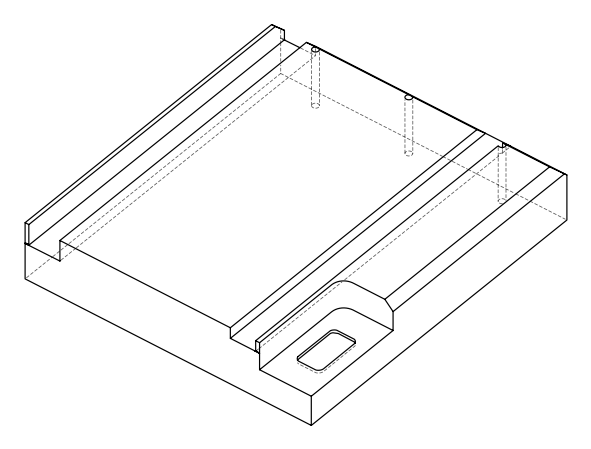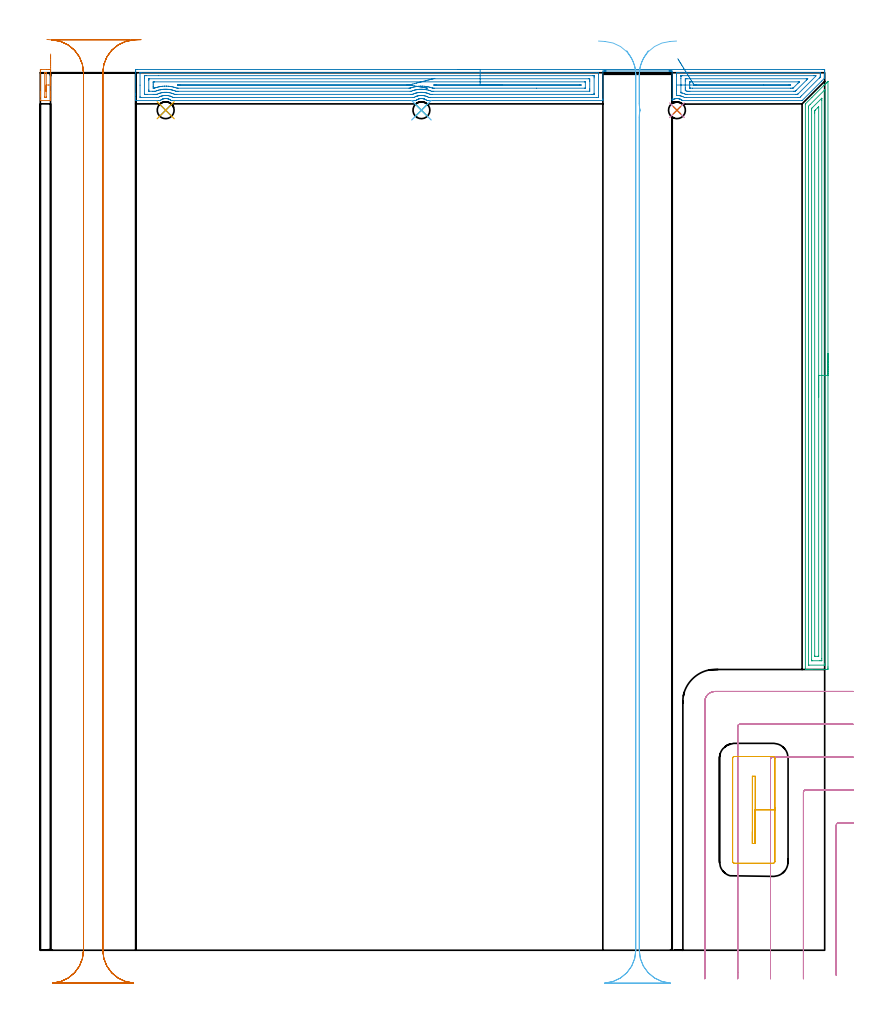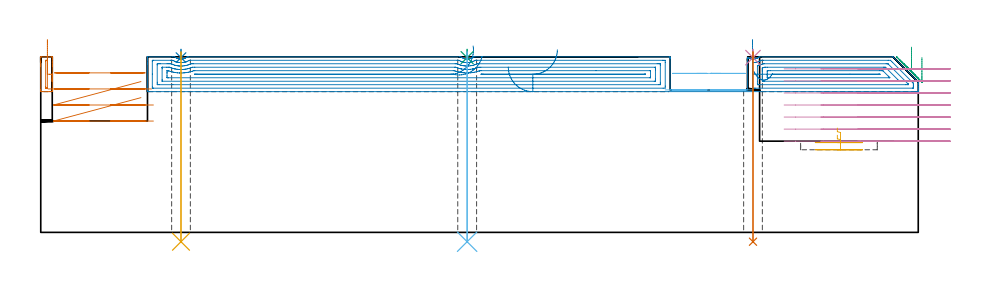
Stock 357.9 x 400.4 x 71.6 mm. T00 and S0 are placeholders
(PLAN: 13 operations, 5 tool changes, 47.2 min)
(1 AREA_MILL | FG_CHAMFER_SURFACE | UGT0205_001 | 0.47 min | 1187 mm3)
(2 AREA_MILL_1 | FG_CHAMFER_SURFACE_1 | UGT0205_001 | 13.95 min | 32139 mm3)
(3 AREA_MILL_2 | FG_CHAMFER_SURFACE_2 | UGT0205_001 | 8.67 min | 14196 mm3)
(4 MILL_CORNER_NOTCH_RECTANGULAR | CORNER_NOTCH_RECTANGULAR | UGT0201_094 | Follow Part, ap 5, ae 75% | 10.65 min | 283225 mm3)
(5 MILL_RECTANGULAR_POCKET | POCKET_RECTANGULAR_STRAIGHT | NXT0201_011 | Follow Part, ap 3, ae 75% | 1.03 min | 6515 mm3)
(6 MILL_RECTANGULAR_SLOT | SLOT_RECTANGULAR | UGT0201_018 | Follow Part, ap 7.5, ae 75% | 3.68 min | 167971 mm3)
(7 MILL_RECTANGULAR_SLOT_1 | SLOT_RECTANGULAR_1 | UGT0201_018 | Follow Part, ap 7.5, ae 75% | 7.79 min | 405657 mm3)
(8 SPOT_DRILL | STEP1HOLE | NXT0321_9005460120000 | 0.03 min | 10 mm3)
(9 SPOT_DRILL_1 | STEP1HOLE_1 | NXT0321_9005460120000 | 0.03 min | 70 mm3)
(10 SPOT_DRILL_2 | STEP1HOLE_2 | NXT0321_9005460120000 | 0.03 min | 60 mm3)
(11 DRILL_THROUGH_HOLE_INTO_CENTER | STEP1HOLE | UGT0301_472 | 0.31 min | 3346 mm3)
(12 DRILL_THROUGH_HOLE_INTO_CENTER_1 | STEP1HOLE_1 | UGT0301_472 | 0.31 min | 3278 mm3)
(13 DRILL_THROUGH_HOLE_INTO_CENTER_2 | STEP1HOLE_2 | UGT0301_472 | 0.31 min | 3197 mm3)
(TOOL UGT0205_001 | Chamfer Mill 20 x 3 x 45 deg. | D20 FL50 Z2)
(TOOL UGT0201_094 | End mill 20 mm | D20 FL38 Z4)
(TOOL NXT0201_011 | ENDMILL 12mm [2P460-1200-NA 1630] | D12 FL38 Z6)
(TOOL UGT0201_018 | End mill 30 mm | D30 FL50 Z4)
(TOOL NXT0321_9005460120000 | NC Spot Drill, 142deg, 12mm, Carbide, Uncoated | D12 PA142 FL30 Z2)
(TOOL UGT0301_472 | Carbide Drill 7.7 mm | D7.7 PA118 FL76 Z2)
(OP 1 AREA_MILL)
G17 G21 G94 G90
T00 M6
G54
G17 G0 G90 X4.7 Y408.942 S1061 M3
G43 Z81.6 H0
Z64.499
G94 G1 Y408.299 Z63.909 F250.
Y407.607 Z63.378
Y406.871 Z62.909
Y406.098 Z62.506
Y405.292 Z62.172
Y404.46 Z61.91
Y403.608 Z61.721
Y402.743 Z61.607
Y401.872 Z61.569
Y401. Z61.606
Y400.135 Z61.72
Y399.283 Z61.909
Y398.451 Z62.171
Y397.645 Z62.505
Y396.871 Z62.907
Y396.136 Z63.376
Y395.443 Z63.907
Y394.8 Z64.496
Y391.709 Z67.585
Y391.074 Z68.223
Y390.826 Z68.471
Y390.191 Z69.106
Y389.942 Z69.354
Y389.445 Z69.854
Y388.673 Z70.626
Y388.176 Z71.123
X4.699 Y387.966 Z71.332
X4.69 Y387.706 Z71.592
X4.575 Y387.7 Z71.6
X0.125
X0.01 Y387.706 Z71.592
X0. Y387.968 Z71.331
Y389.445 Z69.854
Y389.942 Z69.354
Y390.191 Z69.106
Y390.826 Z68.471
Y391.074 Z68.223
Y391.709 Z67.585
Y401.107 Z58.19
X0.003 Y401.424 Z57.873
X0.008 Y401.891 Z57.405
X0.096 Y401.894 Z57.403
X0.57 Y401.9 Z57.4
X2.76
X3.65
X4.13 Y401.899 Z57.401
X4.604 Y401.894 Z57.403
X4.692 Y401.891 Z57.405
X4.696 Y401.424 Z57.873
X4.7 Y400.858 Z58.439
Y394.8 Z64.496
X3.684 Y394.801 Z64.499
X2.7 Y394.8 Z64.5
Y389.596 Z69.704
X2.694 Y389.248 Z70.052
X2.69 Y389.149 Z70.151
X2.681 Y389.12 Z70.18
X2.662 Y389.119 Z70.181
X2.559 Y389.116 Z70.184
X2.35 Y389.114 Z70.186
X2.294
X2.133 Y389.116 Z70.184
X2.053 Y389.118 Z70.182
X2.019 Y389.121 Z70.179
X2.01 Y389.14 Z70.16
X2.005 Y389.217 Z70.083
X2.001 Y389.406 Z69.894
Y400.004 Z59.296
X2.006 Y400.352 Z58.948
X2.01 Y400.451 Z58.849
X2.019 Y400.48 Z58.82
X2.038 Y400.481 Z58.819
X2.141 Y400.484 Z58.816
X2.35 Y400.486 Z58.814
X2.406
X2.567 Y400.484 Z58.816
X2.647 Y400.482 Z58.818
X2.681 Y400.479 Z58.821
X2.69 Y400.461 Z58.839
X2.695 Y400.383 Z58.917
X2.699 Y400.194 Z59.106
X2.7 Y394.8 Z64.5
Y394.211 Z65.143
Y393.68 Z65.835
Y393.211 Z66.571
Y392.808 Z67.345
Y392.474 Z68.151
Y392.212 Z68.983
Y392.023 Z69.835
Y391.909 Z70.699
Y391.871 Z71.571
Y391.909 Z72.443
Y392.023 Z73.308
Y392.212 Z74.159
Y392.474 Z74.991
Y392.808 Z75.797
Y393.211 Z76.571
Y393.68 Z77.307
Y394.211 Z77.999
Y394.8 Z78.642
G0 Z81.6
M5
M2
(OP 2 AREA_MILL_1)
G17 G21 G94 G90
T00 M6
G54
G17 G0 G90 X190.7 Y401.9 S1061 M3
G43 Z81.6 H0
Z67.4
G94 G1 X190.738 Z66.528 F250.
X190.852 Z65.663
X191.041 Z64.812
X191.303 Z63.98
X191.637 Z63.174
X192.04 Z62.4
X192.508 Z61.664
X193.04 Z60.972
X193.629 Z60.329
X194.272 Z59.74
X194.964 Z59.208
X195.7 Z58.74
X196.474 Z58.337
X197.28 Z58.003
X198.112 Z57.741
X198.964 Z57.552
X199.828 Z57.438
X200.7 Z57.4
X356.816
X357.297 Y401.899 Z57.401
X357.772 Y401.894 Z57.402
X357.891 Y401.89 Z57.405
X357.9 Y401.424 Z57.87
Y400.852 Z58.445
Y400.541 Z58.756
Y399.968 Z59.328
Y399.658 Z59.638
Y399.036 Z60.263
Y398.513 Z60.786
X357.899 Y398.004 Z61.293
X357.897 Y397.996 Z61.3
X357.792 Y397.891 Z61.407
X356.467 Y396.566 Z62.731
X347.714 Y387.815 Z71.484
X347.594 Y387.703 Z71.589
X347.482 Y387.7 Z71.6
X293.052
X293.039 Y387.706 Z71.593
X292.991 Y387.733 Z71.566
X292.794 Y387.888 Z71.411
X292.63 Y388. Z71.298
X292.582 Y388.033 Z71.265
X292.45 Y388.112 Z71.187
X292.362 Y388.164 Z71.135
X292.16 Y388.265 Z71.031
X292.134 Y388.278 Z71.018
X291.957 Y388.357 Z70.94
X291.9 Y388.382 Z70.916
X291.782 Y388.426 Z70.872
X291.662 Y388.467 Z70.831
X291.336 Y388.549 Z70.749
X291.267 Y388.56 Z70.737
X291.197 Y388.573 Z70.725
X291.089 Y388.59 Z70.703
X291.006 Y388.606 Z70.691
X290.842 Y388.618 Z70.678
X290.732 Y388.624 Z70.667
X290.674 Y388.629 Z70.664
X290.559 Y388.637 Z70.654
X290.554
X290.519 Y388.636 Z70.656
X290.486 Y388.633 Z70.654
X290.415 Y388.63 Z70.659
X290.375 Y388.626 Z70.66
X290.112 Y388.617 Z70.676
X289.929 Y388.589 Z70.704
X289.873 Y388.581 Z70.713
X289.781 Y388.569 Z70.729
X289.722 Y388.56 Z70.738
X289.483 Y388.501 Z70.795
X289.338 Y388.467 Z70.831
X289.218 Y388.426 Z70.873
X288.986 Y388.333 Z70.967
X288.889 Y388.288 Z71.012
X288.759 Y388.226 Z71.073
X288.539 Y388.104 Z71.191
X288.378 Y388.005 Z71.288
X288.309 Y387.97 Z71.319
X288.306 Y387.988 Z71.304
X288.3 Y388.062 Z71.231
Y388.464 Z70.833
Y401.2 Z58.1
X287.811
X287.698 Y401.196 Z58.095
X287.68 Y401.193 Z58.093
X287.645 Y401.2 Z58.1
X287.643 Z58.099
X287.637 Y401.199 Z58.097
X287.58 Z58.098
X287.578 Y401.2 Z58.099
X287.576
X287.573 Y401.199 Z58.097
X287.521 Z58.098
X287.52 Y401.2 Z58.099
X287.518 Y401.199 Z58.098
X287.517
X287.515 Y401.2 Z58.097
X287.463 Y401.199 Z58.098
X287.462 Y401.2 Z58.099
X287.46 Z58.098
X287.405 Y401.199
X287.399 Y401.2 Z58.097
X287.348 Z58.1
X287.29
X287.252 Z58.097
X286.847 Z58.1
X258.219
X257.807 Z58.097
X257.765
X257.702 Z58.1
X257.642
X257.588 Z58.098
X257.47 Z58.1
X257.412 Y401.199 Z58.097
X257.404 Y401.2 Z58.099
X257.401 Y401.199 Z58.097
X257.362 Z58.098
X257.36 Y401.2 Z58.099
X257.358 Z58.1
X256.7
Y388.405 Z70.89
Y388.176 Z71.118
X256.698 Y387.945 Z71.349
X256.69 Y387.703 Z71.589
X256.468 Y387.7 Z71.6
X177.054
X176.438 Z71.585
X176.218 Y387.87 Z71.429
X176.212 Y387.875 Z71.425
X176.105 Y387.949 Z71.351
X175.665 Y388.211 Z71.088
X175.366 Y388.349 Z70.948
X175.27 Y388.385 Z70.91
X175.06 Y388.468 Z70.832
X175.044 Y388.472 Z70.828
X174.824 Y388.523 Z70.769
X174.771 Y388.537 Z70.756
X174.38 Y388.606 Z70.692
X174.325 Y388.615 Z70.683
X174.125 Y388.625 Z70.668
X174.021 Y388.628 Z70.659
X173.973 Y388.633 Z70.658
X173.909 Y388.636 Z70.653
X173.876 Y388.638 Z70.652
X173.873
X173.842 Y388.636 Z70.654
X173.714 Y388.628 Z70.665
X173.664 Y388.624 Z70.668
X173.427 Y388.611 Z70.688
X172.982 Y388.53 Z70.77
X172.751 Y388.47 Z70.829
X172.74 Y388.467 Z70.831
X172.593 Y388.408 Z70.886
X172.41 Y388.338 Z70.959
X172.088 Y388.19 Z71.108
X171.869 Y388.063 Z71.234
X171.656 Y387.919 Z71.378
X171.57 Y387.855 Z71.442
X171.361 Y387.698 Z71.582
X170.809 Y387.7 Z71.6
X60.164
X59.732 Y387.707 Z71.593
X59.689 Y387.737 Z71.562
X59.529 Y387.862 Z71.437
X59.429 Y387.935 Z71.364
X59.215 Y388.074 Z71.226
X58.995 Y388.199 Z71.1
X58.826 Y388.282 Z71.017
X58.768 Y388.311 Z70.989
X58.535 Y388.408 Z70.892
X58.361 Y388.467 Z70.831
X58.004 Y388.554 Z70.743
X57.934 Y388.566 Z70.73
X57.641 Y388.617 Z70.681
X57.488 Y388.632 Z70.666
X57.416 Y388.635 Z70.656
X57.393 Y388.636 Z70.655
X57.343 Y388.64 Z70.656
X57.309 Z70.653
X57.194 Y388.644 Z70.649
X57.153 Y388.643 Z70.65
X57.062 Y388.641 Z70.656
X56.97 Y388.636 Z70.658
X56.747 Y388.616 Z70.683
X56.595 Y388.587 Z70.706
X56.417 Y388.559 Z70.74
X56.39 Y388.554 Z70.745
X56.149 Y388.494 Z70.803
X56.039 Y388.467 Z70.831
X55.852 Y388.403 Z70.896
X55.774 Y388.37 Z70.93
X55.619 Y388.305 Z70.994
X55.561 Y388.276 Z71.023
X55.392 Y388.192 Z71.106
X55.172 Y388.065 Z71.233
X54.958 Y387.924 Z71.374
X54.671 Y387.704 Z71.59
X53.918 Y387.7 Z71.6
X43.657
X43.507 Y387.702 Z71.588
X43.5 Y387.712 Z71.578
Y388.035 Z71.264
Y388.437 Z70.862
Y389.059 Z70.236
Y390.253 Z69.044
Y390.826 Z68.468
Y400.827 Z58.47
X43.504 Y401.424 Z57.873
X43.509 Y401.892 Z57.406
X43.628 Y401.895 Z57.403
X44.103 Y401.9 Z57.4
X200.7
Y400.486 Z58.814
X253.847 Y400.485 Z58.815
X254.684 Y400.479 Z58.821
X254.7 Y399.641 Z59.659
Y389.926 Z69.374
X254.684 Y389.121 Z70.179
X254.623 Y389.119 Z70.181
X253.791 Y389.114 Z70.186
X253.736
X177.891 Y389.115 Z70.185
X177.473 Y389.119 Z70.181
X177.267 Y389.121 Z70.179
X177.054 Y389.232 Z70.068
X176.689 Y389.421 Z69.879
X176.162 Y389.646 Z69.654
X175.793 Y389.776 Z69.524
X175.312 Y389.901 Z69.399
X175.288 Y389.906 Z69.394
X175.27 Y389.909 Z69.391
X175.075 Y389.942 Z69.358
X174.377 Y390.025 Z69.275
X174.286 Y390.033 Z69.267
X173.873 Y390.05 Z69.25
X173.485 Y390.031 Z69.269
X173.403 Y390.024 Z69.276
X172.723 Y389.942 Z69.358
X172.593 Y389.919 Z69.381
X172.205 Y389.827 Z69.473
X171.901 Y389.744 Z69.556
X171.815 Y389.716 Z69.584
X171.701 Y389.672 Z69.628
X171.264 Y389.491 Z69.809
X170.808 Y389.269 Z70.031
X170.669 Y389.197 Z70.103
X170.535 Y389.127 Z70.173
X170.334 Y389.121 Z70.179
X169.916 Y389.115 Z70.185
X169.86
X61.
X60.586 Y389.121 Z70.179
X60.164 Y389.339 Z69.961
X59.635 Y389.584 Z69.716
X59.272 Y389.72 Z69.58
X59.104 Y389.773 Z69.527
X58.403 Y389.942 Z69.358
X58.375 Y389.947 Z69.353
X57.892 Y390.014 Z69.286
X57.488 Y390.046 Z69.254
X57.379 Y390.05 Z69.25
X56.985 Y390.049 Z69.251
X56.595 Y390.024 Z69.276
X56.521 Y390.016 Z69.284
X56.001 Y389.942 Z69.358
X55.752 Y389.894 Z69.406
X55.73 Y389.889 Z69.411
X55.703 Y389.882 Z69.418
X55.337 Y389.785 Z69.515
X55.059 Y389.696 Z69.604
X54.954 Y389.659 Z69.641
X54.811 Y389.602 Z69.698
X54.431 Y389.435 Z69.865
X53.918 Y389.171 Z70.129
X53.844 Y389.133 Z70.167
X53.026 Y389.116 Z70.184
X52.97 Y389.115 Z70.185
X45.888
X45.831
X45.51 Y389.123 Z70.177
X45.506 Y389.224 Z70.076
X45.502 Y389.442 Z69.859
X45.5 Y394.742 Z64.558
X45.501 Y400.04 Z59.26
X45.508 Y400.425 Z58.875
X45.51 Y400.472 Z58.828
X45.525 Y400.479 Z58.821
X45.574 Y400.482 Z58.818
X45.679 Y400.484 Z58.816
X45.888 Y400.486 Z58.814
X45.943
X200.7
Y399.072 Z60.228
X252.007 Y399.071 Z60.229
X252.603 Y399.067 Z60.233
X252.666 Y399.065 Z60.235
X252.69 Y399.056 Z60.244
X252.697 Y398.975 Z60.325
X252.698 Y398.774 Z60.526
X252.7 Y398.088 Z61.212
Y391.023 Z68.277
X252.698 Y390.826 Z68.474
X252.694 Y390.654 Z68.646
X252.69 Y390.569 Z68.731
X252.684 Y390.535 Z68.765
X252.607 Y390.534 Z68.766
X252.305 Y390.53 Z68.77
X252.007 Y390.529 Z68.771
X251.415 Y390.528 Z68.772
X178.839 Y390.529 Z68.771
X178.243 Y390.532 Z68.768
X177.947 Y390.536 Z68.764
X177.744 Y390.624 Z68.676
X177.279 Y390.826 Z68.474
X177.054 Y390.914 Z68.386
X176.911 Y390.967 Z68.333
X176.457 Y391.11 Z68.19
X176.162 Y391.183 Z68.117
X175.698 Y391.284 Z68.016
X175.27 Y391.348 Z67.952
X174.664 Y391.425 Z67.875
X174.377 Y391.444 Z67.856
X173.735 Y391.461 Z67.839
X173.485 Y391.448 Z67.852
X173.178 Y391.429 Z67.871
X172.907 Y391.397 Z67.903
X172.593 Y391.357 Z67.943
X172.126 Y391.288 Z68.012
X171.701 Y391.197 Z68.103
X171.4 Y391.123 Z68.177
X171.141 Y391.052 Z68.248
X170.808 Y390.939 Z68.361
X170.725 Y390.908 Z68.392
X170.518 Y390.826 Z68.474
X170.099 Y390.645 Z68.655
X169.916 Y390.567 Z68.733
X169.839 Y390.535 Z68.765
X169.768 Y390.533 Z68.767
X169.62 Y390.531 Z68.769
X169.324 Y390.529 Z68.771
X169.024 Y390.528 Z68.772
X62.249 Y390.529 Z68.771
X61.949
X61.352 Y390.533 Z68.767
X61.285 Y390.535 Z68.765
X61.194 Y390.569 Z68.731
X61.057 Y390.626 Z68.674
X60.592 Y390.826 Z68.474
X60.164 Y390.985 Z68.315
X59.923 Y391.065 Z68.235
X59.272 Y391.222 Z68.078
X58.765 Y391.327 Z67.973
X58.38 Y391.386 Z67.914
X57.75 Y391.449 Z67.851
X57.488 Y391.462 Z67.838
X56.847 Y391.46 Z67.84
X56.595 Y391.443 Z67.857
X56.292 Y391.421 Z67.879
X56.028 Y391.387 Z67.913
X55.703 Y391.337 Z67.963
X55.264 Y391.26 Z68.04
X54.811 Y391.153 Z68.147
X54.549 Y391.085 Z68.215
X53.918 Y390.875 Z68.425
X53.882 Y390.862 Z68.438
X53.792 Y390.826 Z68.474
X53.263 Y390.591 Z68.709
X53.166 Y390.549 Z68.751
X53.026 Y390.536 Z68.764
X52.432 Y390.53 Z68.77
X52.134 Y390.529 Z68.771
X51.542 Y390.528 Z68.772
X48.865
X48.565 Y390.529 Z68.771
X47.971 Y390.53 Z68.77
X47.672 Y390.533 Z68.767
X47.574 Y390.535 Z68.765
X47.51 Y390.547 Z68.753
X47.506 Y390.655 Z68.645
X47.502 Y390.826 Z68.474
X47.5 Y390.996 Z68.304
Y398.062 Z61.238
X47.506 Y398.774 Z60.526
X47.509 Y398.936 Z60.364
X47.531 Y399.065 Z60.235
X47.672 Y399.066 Z60.234
X48.265 Y399.071 Z60.229
X53.892 Y399.072 Z60.228
X200.7
Y397.657 Z61.643
X250.222
X250.46 Y397.656 Z61.644
X250.609 Y397.653 Z61.647
X250.677 Y397.651 Z61.649
X250.69 Y397.617 Z61.683
X250.697 Y397.421 Z61.879
X250.699 Y397.008 Z62.292
X250.7 Y396.535 Z62.765
Y393.002 Z66.298
X250.699 Y392.592 Z66.708
X250.697 Y392.122 Z67.178
X250.69 Y391.962 Z67.338
X250.685 Y391.949 Z67.351
X250.672 Y391.947 Z67.353
X250.632 Y391.944 Z67.356
X250.55 Y391.943 Z67.357
X179.494
X178.839 Y391.948 Z67.352
X178.595 Y391.95 Z67.35
X177.947 Y392.178 Z67.122
X177.234 Y392.414 Z66.886
X177.054 Y392.461 Z66.839
X176.513 Y392.592 Z66.708
X176.162 Y392.662 Z66.638
X176.076 Y392.677 Z66.623
X175.27 Y392.785 Z66.515
X175.046 Y392.813 Z66.487
X174.377 Y392.859 Z66.441
X174.098 Y392.868 Z66.432
X173.785 Y392.874 Z66.426
X173.485 Y392.866 Z66.434
X173.222 Y392.852 Z66.448
X172.916 Y392.831 Z66.469
X172.593 Y392.796 Z66.504
X172.41 Y392.773 Z66.527
X171.701 Y392.672 Z66.628
X171.631 Y392.661 Z66.639
X171.285 Y392.592 Z66.708
X170.9 Y392.501 Z66.799
X170.808 Y392.477 Z66.823
X170.207 Y392.303 Z66.997
X169.916 Y392.202 Z67.098
X169.265 Y391.953 Z67.347
X169.187 Y391.95 Z67.35
X169.024 Y391.946 Z67.354
X168.787 Y391.943 Z67.357
X62.841
X62.603 Y391.944 Z67.356
X61.949 Y391.95 Z67.35
X61.828 Y391.962 Z67.338
X61.604 Y392.051 Z67.249
X61.057 Y392.251 Z67.049
X60.72 Y392.361 Z66.939
X60.278 Y392.479 Z66.821
X60.164 Y392.507 Z66.793
X59.803 Y392.592 Z66.708
X59.272 Y392.697 Z66.603
X59.143 Y392.72 Z66.58
X58.726 Y392.779 Z66.521
X58.38 Y392.815 Z66.485
X58.13 Y392.839 Z66.461
X57.488 Y392.876 Z66.424
X57.202 Y392.875 Z66.425
X56.595 Y392.863 Z66.437
X56.338 Y392.847 Z66.453
X56.03 Y392.823 Z66.477
X55.703 Y392.783 Z66.517
X55.534 Y392.759 Z66.541
X54.811 Y392.643 Z66.657
X54.768 Y392.635 Z66.665
X54.565 Y392.592 Z66.708
X54.049 Y392.463 Z66.837
X53.918 Y392.427 Z66.873
X53.369 Y392.253 Z67.047
X53.026 Y392.136 Z67.164
X52.541 Y391.95 Z67.35
X52.461 Y391.948 Z67.352
X52.134 Y391.944 Z67.356
X51.897 Y391.943 Z67.357
X51.242
X49.609
X49.558 Y391.945 Z67.355
X49.523 Y391.948 Z67.352
X49.51 Y391.95 Z67.35
X49.508 Y391.969 Z67.331
X49.504 Y392.162 Z67.138
X49.5 Y392.549 Z66.751
Y397.008 Z62.292
X49.506 Y397.428 Z61.872
X49.51 Y397.637 Z61.663
X49.517 Y397.651 Z61.649
X49.543 Y397.653 Z61.647
X49.599 Y397.656 Z61.644
X49.694 Y397.657 Z61.643
X200.7
Y396.243 Z63.057
X248.437
X248.557 Y396.241 Z63.059
X248.636 Y396.239 Z63.061
X248.69 Y396.236 Z63.064
X248.693 Y396.211 Z63.089
X248.696 Y396.125 Z63.175
X248.699 Y395.865 Z63.435
Y393.475 Z65.825
X248.697 Y393.41 Z65.89
X248.694 Y393.379 Z65.921
X248.691 Y393.367 Z65.933
X248.675 Y393.364 Z65.936
X248.555 Y393.359 Z65.941
X248.437 Y393.358 Z65.942
X226.473 Y393.357 Z65.943
X179.731
X179.345 Y393.359 Z65.941
X179.152 Y393.362 Z65.938
X179.106 Y393.364 Z65.936
X179.04 Y393.384 Z65.916
X178.877 Y393.437 Z65.863
X178.839 Y393.45 Z65.85
X178.766 Y393.475 Z65.825
X177.947 Y393.735 Z65.565
X177.593 Y393.825 Z65.475
X177.054 Y393.948 Z65.352
X176.462 Y394.061 Z65.239
X176.162 Y394.104 Z65.196
X175.427 Y394.203 Z65.097
X175.27 Y394.219 Z65.081
X174.462 Y394.275 Z65.025
X174.377 Y394.278 Z65.022
X173.558 Y394.286 Z65.014
X173.485 Y394.284 Z65.016
X172.714 Y394.238 Z65.062
X172.593 Y394.227 Z65.073
X171.917 Y394.144 Z65.156
X171.701 Y394.114 Z65.186
X171.141 Y394.029 Z65.271
X170.808 Y393.961 Z65.339
X170.408 Y393.872 Z65.428
X169.916 Y393.746 Z65.554
X169.703 Y393.686 Z65.614
X169.408 Y393.6 Z65.7
X169.024 Y393.476 Z65.824
X168.803 Y393.396 Z65.904
X168.731 Y393.37 Z65.93
X168.609 Y393.364 Z65.936
X168.37 Y393.359 Z65.941
X168.251 Y393.357 Z65.943
X62.841 Y393.358 Z65.942
X62.722 Y393.359 Z65.941
X62.483 Y393.364 Z65.936
X62.372 Y393.374 Z65.926
X61.876 Y393.547 Z65.753
X61.385 Y393.695 Z65.605
X61.057 Y393.779 Z65.521
X60.648 Y393.879 Z65.421
X60.164 Y393.985 Z65.315
X59.529 Y394.104 Z65.196
X59.272 Y394.143 Z65.157
X58.507 Y394.232 Z65.068
X58.38 Y394.242 Z65.058
X57.554 Y394.293 Z65.007
X57.488 Y394.294 Z65.006
X56.67 Y394.284 Z65.016
X56.595 Y394.281 Z65.019
X55.832 Y394.23 Z65.07
X55.703 Y394.218 Z65.082
X55.042 Y394.129 Z65.171
X54.811 Y394.092 Z65.208
X54.279 Y394.001 Z65.299
X53.918 Y393.924 Z65.376
X53.554 Y393.836 Z65.464
X53.026 Y393.694 Z65.606
X52.857 Y393.643 Z65.657
X52.33 Y393.475 Z65.825
X52.183 Y393.426 Z65.874
X52.134 Y393.41 Z65.89
X52.023 Y393.375 Z65.925
X51.933 Y393.364 Z65.936
X51.775 Y393.362 Z65.938
X51.616 Y393.363 Z65.937
X51.509 Y393.366 Z65.934
X51.507 Y393.386 Z65.914
X51.504 Y393.475 Z65.825
X51.5 Y394.102 Z65.198
Y394.358 Z64.942
Y395.242 Z64.058
X51.501 Y395.868 Z63.432
X51.504 Y396.125 Z63.175
X51.507 Y396.203 Z63.097
X51.51 Y396.235 Z63.065
X51.656 Y396.239 Z63.061
X51.895 Y396.242 Z63.058
X52.014 Y396.243 Z63.057
X52.134
X200.7
Y394.829 Z64.471
X246.178
X246.594 Y394.826 Z64.474
X246.653 Y394.824 Z64.476
X246.675 Y394.823 Z64.477
X246.69 Y394.799 Z64.501
Y394.783 Z64.517
X246.653 Y394.778 Z64.522
X246.235 Y394.772 Z64.528
X246.177 Y394.771 Z64.529
X180.623
X180.206 Y394.772 Z64.528
X179.79 Y394.776 Z64.524
X179.731 Y394.778 Z64.522
X179.534 Y394.801 Z64.499
X179.674 Y394.822 Z64.478
X179.731 Y394.824 Z64.476
X180.148 Y394.829 Z64.471
X180.207
X200.7
X201.572 Z64.509
X202.436 Z64.623
X203.288 Z64.812
X204.12 Z65.074
X204.926 Z65.408
X205.7 Z65.811
X206.436 Z66.28
X207.128 Z66.811
X207.771 Z67.4
X208.36 Z68.043
X208.892 Z68.735
X209.36 Z69.471
X209.763 Z70.245
X210.097 Z71.051
X210.359 Z71.883
X210.548 Z72.735
X210.662 Z73.599
X210.7 Z74.471
G0 X180.012 Y397.841 Z71.769
G1 X179.771 Y397.778 Z70.933
X179.46 Y397.698 Z70.121
X179.082 Y397.6 Z69.341
X178.64 Y397.486 Z68.598
X178.137 Y397.355 Z67.897
X177.576 Y397.21 Z67.245
X176.963 Y397.051 Z66.645
X176.301 Y396.88 Z66.103
X175.596 Y396.697 Z65.622
X174.854 Y396.505 Z65.207
X174.079 Y396.304 Z64.86
X173.278 Y396.097 Z64.585
X172.456 Y395.884 Z64.382
X171.621 Y395.667 Z64.254
X170.778 Y395.449 Z64.202
X169.934 Y395.23 Z64.226
X169.095 Y395.013 Z64.326
X168.267 Y394.799 Z64.501
X168.188 Y394.778 Z64.522
X168.131 Y394.777 Z64.523
X167.713 Y394.772 Z64.528
X167.298 Y394.771 Z64.529
X63.734
X63.314 Y394.774 Z64.526
X62.919 Y394.778 Z64.522
X62.841 Y394.798 Z64.502
X62.792 Y394.814 Z64.486
X62.767 Y394.824 Z64.476
X62.78 Y394.826 Z64.474
X62.801 Y394.828 Z64.472
X62.841 Y394.829 Z64.471
X63.258
X167.656
X167.714 Y394.828 Z64.472
X168.131 Y394.822 Z64.478
X168.267 Y394.799 Z64.501
X169.108 Y394.655 Z64.684
X169.93 Y394.514 Z64.94
X170.727 Y394.377 Z65.268
X171.492 Y394.246 Z65.666
X172.221 Y394.121 Z66.129
X172.907 Y394.003 Z66.655
X173.545 Y393.894 Z67.24
X174.13 Y393.794 Z67.879
X174.658 Y393.703 Z68.567
X175.126 Y393.623 Z69.3
X175.528 Y393.554 Z70.07
X175.863 Y393.497 Z70.874
X176.127 Y393.451 Z71.704
X176.319 Y393.419 Z72.554
X176.438 Y393.398 Z73.419
X176.482 Y393.391 Z74.29
X176.45 Y393.396 Z75.162
X176.344 Y393.414 Z76.027
G0 Z81.6
X290.3 Y394.797
Z78.645
G1 Y394.208 Z78.002
Y393.677 Z77.31
Y393.208 Z76.574
Y392.805 Z75.8
Y392.471 Z74.994
Y392.209 Z74.162
Y392.02 Z73.31
Y391.906 Z72.445
Y391.868 Z71.574
Y391.906 Z70.702
Y392.02 Z69.837
Y392.209 Z68.986
Y392.471 Z68.154
Y392.805 Z67.348
Y393.208 Z66.574
Y393.677 Z65.838
Y394.208 Z65.146
Y394.797 Z64.503
Y398.849 Z60.451
X290.303 Y399.658 Z59.642
X290.305 Y399.727 Z59.573
X290.375 Y400.479 Z58.821
X290.436 Y400.481 Z58.819
X291.267 Y400.486 Z58.814
X291.323
X355.512 Y400.485 Z58.815
X355.569
X355.89 Y400.477 Z58.823
X355.894 Y400.376 Z58.924
X355.898 Y400.159 Z59.142
X355.9 Y399.658 Z59.642
Y399.274 Z60.026
X355.898 Y398.774 Z60.526
X355.895 Y398.583 Z60.717
X355.89 Y398.487 Z60.813
X355.884 Y398.446 Z60.854
X355.866 Y398.425 Z60.875
X355.512 Y398.062 Z61.238
X355.426 Y397.976 Z61.324
X347.393 Y389.942 Z69.358
X346.992 Y389.544 Z69.756
X346.589 Y389.146 Z70.154
X346.557 Y389.121 Z70.179
X346.529 Y389.119 Z70.181
X345.697 Y389.114 Z70.186
X345.641
X294.781
X293.944 Y389.12 Z70.18
X293.882 Y389.121 Z70.179
X293.309 Y389.416 Z69.884
X293.052 Y389.534 Z69.766
X292.74 Y389.661 Z69.639
X292.301 Y389.802 Z69.498
X292.16 Y389.837 Z69.463
X291.689 Y389.942 Z69.358
X291.267 Y390.002 Z69.298
X290.87 Y390.033 Z69.267
X290.487 Y390.053 Z69.247
X290.375 Y390.058 Z69.242
X290.31 Y390.826 Z68.474
X290.3 Y391.783 Z67.517
Y394.797 Z64.503
X292.3
Y397.752 Z61.548
Y398.635 Z60.665
X292.302 Y398.774 Z60.526
X292.306 Y398.96 Z60.34
X292.31 Y399.052 Z60.248
X292.319 Y399.065 Z60.235
X292.366 Y399.067 Z60.233
X292.452 Y399.069 Z60.231
X292.752 Y399.071 Z60.229
X293.052 Y399.072 Z60.228
X352.835 Y399.071 Z60.229
X353.429 Y399.07 Z60.23
X353.728 Y399.067 Z60.233
X353.826 Y399.065 Z60.235
X353.89 Y399.053 Z60.247
Y398.947 Z60.353
X353.768 Y398.774 Z60.526
X353.75 Y398.752 Z60.548
X353.728 Y398.727 Z60.573
X345.762 Y390.761 Z68.539
X345.697 Y390.698 Z68.602
X345.538 Y390.549 Z68.751
X345.508 Y390.535 Z68.765
X345.474 Y390.533 Z68.767
X345.401 Y390.531 Z68.769
X345.105 Y390.529 Z68.771
X344.805 Y390.528 Z68.772
X295.136 Y390.529 Z68.771
X294.837 Y390.53 Z68.77
X294.689 Y390.533 Z68.767
X294.616 Y390.535 Z68.765
X294.537 Y390.55 Z68.75
X293.971 Y390.799 Z68.501
X293.944 Y390.81 Z68.49
X293.904 Y390.826 Z68.474
X293.052 Y391.111 Z68.189
X292.664 Y391.209 Z68.091
X292.41 Y391.269 Z68.031
X292.373 Y391.278 Z68.022
X292.336 Y391.288 Z68.012
X292.311 Y391.297 Z68.003
X292.309 Y391.323 Z67.977
X292.301 Y391.569 Z67.731
X292.3 Y394.797 Z64.503
X294.3
Y396.656 Z62.644
Y397.008 Z62.292
X294.303 Y397.536 Z61.764
X294.309 Y397.614 Z61.686
X294.313 Y397.651 Z61.649
X294.345 Y397.652 Z61.648
X294.509 Y397.655 Z61.645
X294.837 Y397.657 Z61.643
X295.073
X349.503
X349.885 Y397.653 Z61.647
X350.158 Y397.65 Z61.65
X350.163 Y397.623 Z61.677
X350.158 Y397.611 Z61.689
X349.857 Y397.307 Z61.993
X349.559 Y397.008 Z62.292
X344.975 Y392.424 Z66.876
X344.805 Y392.255 Z67.045
X344.525 Y391.986 Z67.314
X344.482 Y391.95 Z67.35
X344.404 Y391.947 Z67.353
X344.24 Y391.945 Z67.355
X343.912 Y391.943 Z67.357
X343.676
X296.385
X295.729 Y391.944 Z67.356
X295.49 Y391.945 Z67.355
X295.167 Y391.95 Z67.35
X294.837 Y392.074 Z67.226
X294.456 Y392.217 Z67.083
X294.31 Y392.277 Z67.023
X294.306 Y392.415 Z66.885
X294.303 Y392.592 Z66.708
X294.3 Y393.123 Z66.177
Y393.475 Z65.825
Y394.797 Z64.503
X296.3
Y395.242 Z64.058
Y395.559 Z63.741
X296.305 Y396.125 Z63.175
X296.308 Y396.204 Z63.096
X296.312 Y396.236 Z63.064
X296.382 Y396.239 Z63.061
X296.503 Y396.242 Z63.058
X296.621 Y396.243 Z63.057
X297.394
X345.817
X346.056 Y396.241 Z63.059
X346.215 Y396.239 Z63.061
X346.325 Y396.236 Z63.064
X346.307 Y396.215 Z63.085
X346.222 Y396.125 Z63.175
X345.963 Y395.862 Z63.438
X345.697 Y395.595 Z63.705
X343.743 Y393.643 Z65.657
X343.571 Y393.475 Z65.825
X343.461 Y393.372 Z65.928
X343.259 Y393.363 Z65.937
X343.138 Y393.359 Z65.941
X343.02 Y393.358 Z65.942
X342.247 Y393.357 Z65.943
X297.513
X296.74 Y393.358 Z65.942
X296.621 Y393.36 Z65.94
X296.502 Y393.364 Z65.936
X296.31 Y393.376 Z65.924
X296.307 Y393.475 Z65.825
X296.301 Y393.792 Z65.508
X296.3 Y394.797 Z64.503
X298.31 Y394.802 Z64.498
Y394.817 Z64.483
X298.322 Y394.822 Z64.478
X298.348 Y394.825 Z64.475
X298.406 Y394.827 Z64.473
X298.823 Y394.829 Z64.471
X299.239
X341.711 Y394.828 Z64.472
X342.128 Y394.822 Z64.478
X342.381 Y394.799 Z64.501
X342.185 Y394.778 Z64.522
X342.128 Y394.776 Z64.524
X341.71 Y394.772 Z64.528
X330.052 Y394.771 Z64.529
X298.464 Y394.772 Z64.528
X298.406
X298.377 Y394.774 Z64.526
X298.325 Y394.778 Z64.522
X298.31 Y394.802 Z64.498
X297.947 Y395.387 Z63.963
X297.561 Y396.01 Z63.489
X297.155 Y396.666 Z63.082
X296.732 Y397.349 Z62.743
X296.295 Y398.055 Z62.475
X295.847 Y398.778 Z62.281
X295.392 Y399.513 Z62.161
X294.933 Y400.253 Z62.117
X294.474 Y400.994 Z62.15
X294.018 Y401.73 Z62.258
X293.569 Y402.455 Z62.442
X293.13 Y403.164 Z62.699
X292.705 Y403.851 Z63.027
X292.296 Y404.511 Z63.425
X291.907 Y405.139 Z63.889
X291.541 Y405.731 Z64.416
X291.2 Y406.281 Z65.001
X290.888 Y406.785 Z65.64
G0 Z81.6
M5
M2
(OP 3 AREA_MILL_2)
G17 G21 G94 G90
T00 M6
G54
G17 G0 G90 X359.4 Y272.3 S1061 M3
G43 Z81.6 H0
Z71.3
G94 G1 Y272.262 Z70.428 F250.
Y272.148 Z69.564
Y271.959 Z68.712
Y271.697 Z67.88
Y271.363 Z67.074
Y270.96 Z66.3
Y270.492 Z65.564
Y269.96 Z64.872
Y269.371 Z64.229
Y268.728 Z63.64
Y268.036 Z63.108
Y267.3 Z62.64
Y266.526 Z62.237
Y265.72 Z61.903
Y264.888 Z61.641
Y264.036 Z61.452
Y263.172 Z61.338
Y262.3 Z61.3
Y129.262
X359.399 Y128.72 Z61.301
X359.397 Y128.372 Z61.302
X359.393 Y128.11 Z61.304
X359.056 Y128.1 Z61.642
X352.066 Z68.629
X351.531 Z69.166
X351.192 Z69.504
X350.657 Z70.039
X350.318 Z70.377
X349.367 Z71.332
X349.233 Y128.101 Z71.459
X349.178 Y128.104 Z71.513
X349.103 Y128.11 Z71.588
X349.1 Y128.274 Z71.6
Y386.051
X349.103 Y386.195 Z71.589
X349.182 Y386.283 Z71.515
X352.066 Y389.165 Z68.634
X357.611 Y394.712 Z63.086
X357.745 Y394.847 Z62.951
X357.885 Y394.986 Z62.813
X358.039 Y395.14 Z62.659
X358.182 Y395.284 Z62.513
X358.332 Y395.433 Z62.366
X358.466 Y395.567 Z62.231
X358.619 Y395.721 Z62.076
X359.124 Y396.224 Z61.576
X359.217 Y396.317 Z61.483
X359.379 Y396.475 Z61.319
X359.395 Y396.483 Z61.303
X359.399 Y396.475 Z61.299
X359.4 Y262.3 Z61.3
X357.986 Z62.714
Y130.708
X357.985 Y130.507 Z62.715
X357.981 Y130.161 Z62.719
X357.979 Y130.121 Z62.721
X357.975 Y130.11 Z62.725
X357.945 Y130.107 Z62.755
X357.839 Y130.103 Z62.861
X357.706 Y130.1 Z62.994
X350.716 Z69.984
X350.563 Y130.103 Z70.137
X350.532 Y130.106 Z70.168
X350.522 Y130.11 Z70.178
X350.52 Y130.119 Z70.18
X350.517 Y130.155 Z70.183
X350.515 Y130.306 Z70.185
Y384.264
X350.519 Y384.952 Z70.181
X350.521 Y385.158 Z70.179
X351.295 Y385.945 Z69.405
X357.656 Y392.306 Z63.044
X357.761 Y392.409 Z62.939
X357.927 Y392.566 Z62.773
X357.979 Y392.614 Z62.721
X357.982 Y392.51 Z62.718
X357.985 Y392.306 Z62.715
Y392.116
X357.986 Y262.3 Z62.714
X356.572 Z64.128
X356.571 Y133.048 Z64.129
X356.569 Y132.294 Z64.131
X356.567 Y132.159 Z64.133
X356.565 Y132.116 Z64.135
X356.529 Y132.11 Z64.171
X356.434 Y132.107 Z64.266
X355.75 Y132.1 Z64.95
X352.255 Z68.445
X352.066 Y132.102 Z68.634
X352.002 Y132.105 Z68.698
X351.953 Y132.11 Z68.747
X351.935 Y132.121 Z68.765
X351.933 Y132.155 Z68.767
X351.93 Y132.294 Z68.77
X351.929 Y132.434 Z68.771
Y383.51
X351.931 Y383.887 Z68.769
X351.934 Y384.075 Z68.766
X351.935 Y384.118 Z68.765
X351.969 Y384.158 Z68.731
X352.063 Y384.264 Z68.637
X356.482 Y388.683 Z64.218
X356.533 Y388.732 Z64.167
X356.551 Y388.741 Z64.149
X356.565 Y388.747 Z64.135
X356.567 Y388.732 Z64.133
X356.57 Y388.643 Z64.13
X356.571 Y388.592 Z64.129
X356.572 Y387.838 Z64.128
Y262.3
X355.157 Z65.543
Y134.333
X355.155 Y134.205 Z65.545
X355.151 Y134.121 Z65.549
X355.149 Y134.109 Z65.551
X355.14 Y134.106 Z65.56
X355.115 Y134.103 Z65.585
X354.687 Y134.1 Z66.013
X353.795 Z66.905
X353.391 Y134.11 Z67.309
X353.349 Y134.112 Z67.351
X353.346 Y134.145 Z67.354
X353.344 Y134.194 Z67.356
X353.343 Y134.242 Z67.357
Y134.562
Y382.064
X353.344 Y382.477 Z67.356
X353.347 Y382.954 Z67.353
X353.35 Y383.059 Z67.35
X353.36 Y383.099 Z67.34
X353.393 Y383.134 Z67.307
X353.62 Y383.371 Z67.08
X354.687 Y384.438 Z66.013
X355.045 Y384.792 Z65.655
X355.109 Y384.853 Z65.591
X355.147 Y384.886 Z65.553
X355.152 Y384.834 Z65.548
X355.155 Y384.788 Z65.545
X355.157 Y384.677 Z65.543
Y262.3
Y261.428 Z65.581
Y260.564 Z65.695
Y259.712 Z65.883
Y258.88 Z66.146
Y258.074 Z66.48
Y257.3 Z66.882
Y256.564 Z67.351
Y255.872 Z67.882
Y255.229 Z68.472
Y254.64 Z69.115
Y254.108 Z69.807
Y253.64 Z70.543
Y253.237 Z71.316
Y252.903 Z72.122
Y252.641 Z72.954
Y252.452 Z73.806
Y252.338 Z74.671
Y252.3 Z75.543
G0 Z81.6
M5
M2
(OP 4 MILL_CORNER_NOTCH_RECTANGULAR)
G17 G21 G94 G90
T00 M6
G54
G17 G0 G90 X370.9 Y58.1 S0 M3
G43 Z81.6 H0
Z66.686
G94 G1 X367.9 F250.
X364.194 F500.
G3 X363.2 Y57.106 R1.
G1 Y-8.48
Y-11.48 F250.
G0 Z81.6
X370.9 Y73.1
Z66.686
G1 X367.9
X349.194 F500.
G3 X348.2 Y72.106 R1.
G1 Y-10.
Y-13. F250.
G0 Z81.6
X370.9 Y88.1
Z66.686
G1 X367.9
X334.195 F500.
G3 X333.2 Y87.105 R1.
G1 Y-10.
Y-13. F250.
G0 Z81.6
X370.9 Y103.1
Z66.686
G1 X367.9
X319.195 F500.
G3 X318.2 Y102.105 R1.
G1 Y-10.
Y-13. F250.
G0 Z81.6
X370.9 Y118.1
Z66.686
G1 X367.9
X307.9 F500.
G3 X303.2 Y113.4 R4.7
G1 Y-10.
Y-13. F250.
G0 Z81.6
X370.9 Y58.1
Z61.771
G1 X367.9
X364.194 F500.
G3 X363.2 Y57.106 R1.
G1 Y-8.48
Y-11.48 F250.
G0 Z81.6
X370.9 Y73.1
Z61.771
G1 X367.9
X349.194 F500.
G3 X348.2 Y72.106 R1.
G1 Y-10.
Y-13. F250.
G0 Z81.6
X370.9 Y88.1
Z61.771
G1 X367.9
X334.195 F500.
G3 X333.2 Y87.105 R1.
G1 Y-10.
Y-13. F250.
G0 Z81.6
X370.9 Y103.1
Z61.771
G1 X367.9
X319.195 F500.
G3 X318.2 Y102.105 R1.
G1 Y-10.
Y-13. F250.
G0 Z81.6
X370.9 Y118.1
Z61.771
G1 X367.9
X307.9 F500.
G3 X303.2 Y113.4 R4.7
G1 Y-10.
Y-13. F250.
G0 Z81.6
X370.9 Y58.1
Z56.857
G1 X367.9
X364.194 F500.
G3 X363.2 Y57.106 R1.
G1 Y-8.48
Y-11.48 F250.
G0 Z81.6
X370.9 Y73.1
Z56.857
G1 X367.9
X349.194 F500.
G3 X348.2 Y72.106 R1.
G1 Y-10.
Y-13. F250.
G0 Z81.6
X370.9 Y88.1
Z56.857
G1 X367.9
X334.195 F500.
G3 X333.2 Y87.105 R1.
G1 Y-10.
Y-13. F250.
G0 Z81.6
X370.9 Y103.1
Z56.857
G1 X367.9
X319.195 F500.
G3 X318.2 Y102.105 R1.
G1 Y-10.
Y-13. F250.
G0 Z81.6
X370.9 Y118.1
Z56.857
G1 X367.9
X307.9 F500.
G3 X303.2 Y113.4 R4.7
G1 Y-10.
Y-13. F250.
G0 Z81.6
X370.9 Y58.1
Z51.943
G1 X367.9
X364.194 F500.
G3 X363.2 Y57.106 R1.
G1 Y-8.48
Y-11.48 F250.
G0 Z81.6
X370.9 Y73.1
Z51.943
G1 X367.9
X349.194 F500.
G3 X348.2 Y72.106 R1.
G1 Y-10.
Y-13. F250.
G0 Z81.6
X370.9 Y88.1
Z51.943
G1 X367.9
X334.195 F500.
G3 X333.2 Y87.105 R1.
G1 Y-10.
Y-13. F250.
G0 Z81.6
X370.9 Y103.1
Z51.943
G1 X367.9
X319.195 F500.
G3 X318.2 Y102.105 R1.
G1 Y-10.
Y-13. F250.
G0 Z81.6
X370.9 Y118.1
Z51.943
G1 X367.9
X307.9 F500.
G3 X303.2 Y113.4 R4.7
G1 Y-10.
Y-13. F250.
G0 Z81.6
X370.9 Y58.1
Z47.029
G1 X367.9
X364.194 F500.
G3 X363.2 Y57.106 R1.
G1 Y-8.48
Y-11.48 F250.
G0 Z81.6
X370.9 Y73.1
Z47.029
G1 X367.9
X349.194 F500.
G3 X348.2 Y72.106 R1.
G1 Y-10.
Y-13. F250.
G0 Z81.6
X370.9 Y88.1
Z47.029
G1 X367.9
X334.195 F500.
G3 X333.2 Y87.105 R1.
G1 Y-10.
Y-13. F250.
G0 Z81.6
X370.9 Y103.1
Z47.029
G1 X367.9
X319.195 F500.
G3 X318.2 Y102.105 R1.
G1 Y-10.
Y-13. F250.
G0 Z81.6
X370.9 Y118.1
Z47.029
G1 X367.9
X307.9 F500.
G3 X303.2 Y113.4 R4.7
G1 Y-10.
Y-13. F250.
G0 Z81.6
X370.9 Y58.1
Z42.114
G1 X367.9
X364.194 F500.
G3 X363.2 Y57.106 R1.
G1 Y-8.48
Y-11.48 F250.
G0 Z81.6
X370.9 Y73.1
Z42.114
G1 X367.9
X349.194 F500.
G3 X348.2 Y72.106 R1.
G1 Y-10.
Y-13. F250.
G0 Z81.6
X370.9 Y88.1
Z42.114
G1 X367.9
X334.195 F500.
G3 X333.2 Y87.105 R1.
G1 Y-10.
Y-13. F250.
G0 Z81.6
X370.9 Y103.1
Z42.114
G1 X367.9
X319.195 F500.
G3 X318.2 Y102.105 R1.
G1 Y-10.
Y-13. F250.
G0 Z81.6
X370.9 Y118.1
Z42.114
G1 X367.9
X307.9 F500.
G3 X303.2 Y113.4 R4.7
G1 Y-10.
Y-13. F250.
G0 Z81.6
X370.9 Y58.1
Z37.2
G1 X367.9
X364.194 F500.
G3 X363.2 Y57.106 R1.
G1 Y-8.48
Y-11.48 F250.
G0 Z81.6
X370.9 Y73.1
Z37.2
G1 X367.9
X349.194 F500.
G3 X348.2 Y72.106 R1.
G1 Y-10.
Y-13. F250.
G0 Z81.6
X370.9 Y88.1
Z37.2
G1 X367.9
X334.195 F500.
G3 X333.2 Y87.105 R1.
G1 Y-10.
Y-13. F250.
G0 Z81.6
X370.9 Y103.1
Z37.2
G1 X367.9
X319.195 F500.
G3 X318.2 Y102.105 R1.
G1 Y-10.
Y-13. F250.
G0 Z81.6
X370.9 Y118.1
Z37.2
G1 X367.9
X307.9 F500.
G3 X303.2 Y113.4 R4.7
G1 Y-10.
Y-13. F250.
G0 Z81.6
M5
M2
(OP 5 MILL_RECTANGULAR_POCKET)
G17 G21 G94 G90
T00 M6
G54
G17 G0 G90 X324.9 Y54.126 S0 M3
G43 Z81.6 H1
Z42.531
G94 G1 Y48.7 Z41.077 F250.
X326.2 Z40.728
Y64.05 Z36.615
Y79.4 F500.
X324.9
Y48.7
X326.2
Y64.05
X335.2
Y87.6
G3 X334.4 Y88.4 R0.8
G1 X316.7
G3 X315.9 Y87.6 R0.8
G1 Y40.5
G3 X316.7 Y39.7 R0.8
G1 X334.4
G3 X335.2 Y40.5 R0.8
G1 Y64.05
Y65.05
G0 X324.9 Y54.126 Z39.615
G1 Y48.7 Z38.161 F250.
X326.2 Z37.813
Y64.05 Z33.7
Y79.4 F500.
X324.9
Y48.7
X326.2
Y64.05
X335.2
Y87.6
G3 X334.4 Y88.4 R0.8
G1 X316.7
G3 X315.9 Y87.6 R0.8
G1 Y40.5
G3 X316.7 Y39.7 R0.8
G1 X334.4
G3 X335.2 Y40.5 R0.8
G1 Y64.05
Y65.05
G0 Z81.6
M5
M2
(OP 6 MILL_RECTANGULAR_SLOT)
G17 G21 G94 G90
T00 M6
G54
G17 G0 G90 X267.578 Y410.455 S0 M3
G43 Z81.6 H0
Z64.85
G94 G1 X269.228 Y407.95 F250.
G2 X271.7 Y399.7 R15. F500.
G1 Y0.
G2 X257.648 Y-14.97 R15.
G1 Y-15.
X287.352
Y-14.97
G2 X273.3 Y0. R15.
G1 Y380.14
G2 X273.637 Y383.3 R15.
X273.3 Y386.46 R15.
G1 Y399.7
G2 X275.772 Y407.95 R15.
G1 X277.422 Y410.455 F250.
G0 Z81.6
X254.672 Y414.862
Z58.1
G1 X257.666 Y414.669
G2 X271.7 Y399.7 R15. F500.
G1 Y0.
G2 X257.648 Y-14.97 R15.
G1 Y-15.
X287.352
Y-14.97
G2 X273.3 Y0. R15.
G1 Y380.14
G2 X273.637 Y383.3 R15.
X273.3 Y386.46 R15.
G1 Y399.7
G2 X287.335 Y414.669 R15.
G1 X290.329 Y414.862 F250.
G0 Z81.6
M5
M2
(OP 7 MILL_RECTANGULAR_SLOT_1)
G17 G21 G94 G90
T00 M6
G54
G17 G0 G90 X6.412 Y415.601 S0 M3
G43 Z81.6 H0
Z65.05
G94 G1 X9.27 Y414.687 F250.
G2 X19.7 Y400.4 R15. F500.
G1 Y0.
G2 X5.648 Y-14.97 R15.
G1 Y-15.
X42.552
Y-14.97
G2 X28.5 Y0. R15.
G1 Y400.4
G2 X38.941 Y414.69 R15.
G1 X41.799 Y415.602 F250.
G0 X2.983 Y415.6 Z58.5
G1 X5.972 Y415.346
G2 X19.7 Y400.4 R15. F500.
G1 Y0.
G2 X5.648 Y-14.97 R15.
G1 Y-15.
X42.552
Y-14.97
G2 X28.5 Y0. R15.
G1 Y400.4
G2 X42.195 Y415.343 R15.
G1 X45.184 Y415.604 F250.
G0 X40.879 Y415.4 Z61.5
G1 X5.248 Z51.953
Y415.39 Z51.95
G2 X19.7 Y400.4 R15. F500.
G1 Y0.
G2 X5.648 Y-14.97 R15.
G1 Y-15.
X42.552
Y-14.97
G2 X28.5 Y0. R15.
G1 Y400.4
G2 X42.952 Y415.39 R15.
G1 X45.95 Y415.5 F250.
G0 X40.879 Y415.4 Z54.95
G1 X5.248 Z45.403
Y415.39 Z45.4
G2 X19.7 Y400.4 R15. F500.
G1 Y0.
G2 X5.648 Y-14.97 R15.
G1 Y-15.
X42.552
Y-14.97
G2 X28.5 Y0. R15.
G1 Y400.4
G2 X42.952 Y415.39 R15.
G1 X45.95 Y415.5 F250.
G0 Z81.6
M5
M2
(OP 8 SPOT_DRILL)
G17 G21 G94 G90
T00 M6
G54
G17 G0 G90 X57.2 Y383.3 S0 M3
G43 Z81.6 H0
G94 G81 G98 Z71.269 F250. R74.6
G80
M5
M2
(OP 9 SPOT_DRILL_1)
G17 G21 G94 G90
T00 M6
G54
G17 G0 G90 X173.9 Y383.3 S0 M3
G43 Z81.6 H0
G94 G81 G98 Z71.269 F250. R74.6
G80
M5
M2
(OP 10 SPOT_DRILL_2)
G17 G21 G94 G90
T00 M6
G54
G17 G0 G90 X290.5 Y383.3 S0 M3
G43 Z81.6 H0
G94 G81 G98 Z71.269 F250. R74.6
G80
M5
M2
(OP 11 DRILL_THROUGH_HOLE_INTO_CENTER)
G17 G21 G94 G90
T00 M6
G54
G17 G0 G90 X57.2 Y383.3 S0 M3
G43 Z81.6 H0
G94 G73 G98 Z-3.813 F250. Q7.541 R73.6
G80
M5
M2
(OP 12 DRILL_THROUGH_HOLE_INTO_CENTER_1)
G17 G21 G94 G90
T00 M6
G54
G17 G0 G90 X173.9 Y383.3 S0 M3
G43 Z81.6 H0
G94 G73 G98 Z-3.813 F250. Q7.541 R73.6
G80
M5
M2
(OP 13 DRILL_THROUGH_HOLE_INTO_CENTER_2)
G17 G21 G94 G90
T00 M6
G54
G17 G0 G90 X290.5 Y383.3 S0 M3
G43 Z81.6 H0
G94 G73 G98 Z-3.813 F250. Q7.541 R73.6
G80
M5
M2
